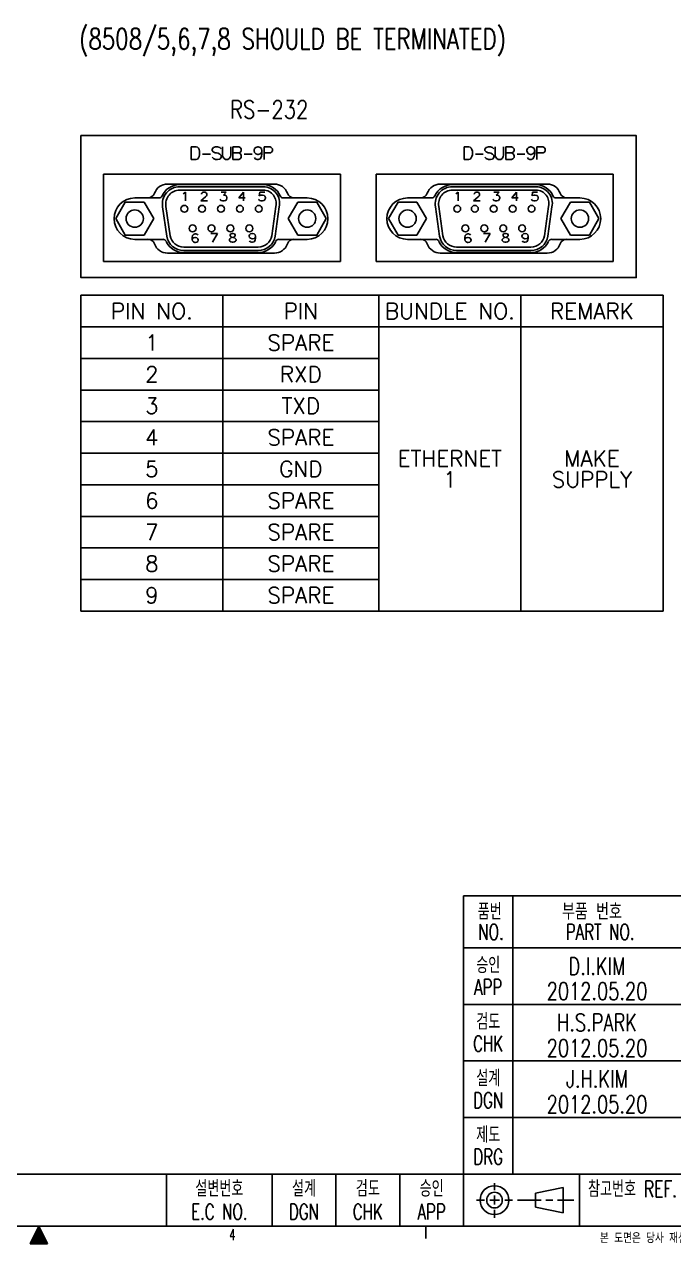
# Model space of a CAD drawing. Extents: x 260 to 819, y -886 to -443.
# Drawn here: x 537.3 to 649.2, y -876.4 to -665.7 of the extents above; entities that cross this region are included whole.
import ezdxf
from ezdxf.enums import TextEntityAlignment as Align

# ---------------------------------------------------------------- set-up
doc = ezdxf.new("R2010")
doc.units = 0
doc.header["$LTSCALE"] = 150
doc.header["$MEASUREMENT"] = 0
doc.linetypes.add('DASHED', pattern=[0.75, 0.5, -0.25])
doc.layers.get('0').update_dxf_attribs({"color": 6, "linetype": 'CONTINUOUS'})
doc.layers.add('현배선도', color=7, linetype='CONTINUOUS')
doc.styles.get("Standard").update_dxf_attribs({"font": 'romans.shx', "width": 0.8, "bigfont": 'whgtxt.shx'})

# ---------------------------------------------------------------- blocks, each defined once
blk = doc.blocks.new('*H71')
at = {"color": 2, "linetype": 'Continuous'}
for p, q in [((-266.81, -3.02), (-267.74, -2.09)), ((-266.52, -3.02), (-267.64, -1.9)), ((-266.24, -3.02), (-267.55, -1.72)), ((-265.96, -3.02), (-267.46, -1.53)), ((-265.68, -3.02), (-267.36, -1.34)), ((-265.39, -3.02), (-267.27, -1.15)), ((-265.29, -2.85), (-267.18, -0.96)), ((-265.57, -2.28), (-267.08, -0.77)), ((-265.85, -1.72), (-266.99, -0.58)), ((-266.12, -1.16), (-266.89, -0.39)), ((-266.4, -0.6), (-266.8, -0.2)), ((-266.68, -0.04), (-266.71, -0.01)), ((-267.94, -3.02), (-268.11, -2.85)), ((-267.66, -3.02), (-268.02, -2.66)), ((-267.37, -3.02), (-267.93, -2.47)), ((-267.09, -3.02), (-267.83, -2.28))]:
    blk.add_line(p, q, dxfattribs=at)
blk = doc.blocks.new('*H72')
at = {"color": 2, "linetype": 'Continuous'}
for p, q in [((-266.24, -0.93), (-268.07, -2.77)), ((-266.14, -1.12), (-268.05, -3.02)), ((-266.33, -0.74), (-267.79, -2.2)), ((-266.05, -1.31), (-267.77, -3.02)), ((-266.43, -0.55), (-267.51, -1.64)), ((-265.96, -1.5), (-267.48, -3.02)), ((-266.52, -0.36), (-267.24, -1.08)), ((-265.86, -1.69), (-267.2, -3.02)), ((-266.61, -0.18), (-266.96, -0.52)), ((-265.77, -1.88), (-266.92, -3.02)), ((-265.68, -2.07), (-266.63, -3.02)), ((-265.58, -2.26), (-266.35, -3.02)), ((-265.49, -2.44), (-266.07, -3.02)), ((-265.39, -2.63), (-265.79, -3.02)), ((-265.3, -2.82), (-265.5, -3.02)), ((-265.21, -3.01), (-265.22, -3.02))]:
    blk.add_line(p, q, dxfattribs=at)
blk = doc.blocks.new('ansi-c')
at = {"color": 5, "linetype": 'Continuous'}
for p, q in [((283.5, 415.06), (462, 415.06)), ((283.5, 358.06), (283.5, 415.06)), ((283.5, 406.06), (462, 406.06)), ((121, 367.06), (283.5, 367.06)), ((-56.4, 358.06), (477, 358.06))]:
    blk.add_line(p, q, dxfattribs=at)
at = {"color": 210, "linetype": 'Continuous'}
for p, q in [((292, 367.06), (292, 415.06)), ((283.5, 396.31), (346.5, 396.31)), ((283.5, 396.31), (346.5, 396.31)), ((283.5, 386.56), (346.5, 386.56)), ((283.5, 376.81), (321.5, 376.81)), ((232.31, 358.06), (232.31, 367.06)), ((250.5, 358.06), (250.5, 367.06)), ((261.5, 358.06), (261.5, 367.06)), ((272.5, 358.06), (272.5, 367.06)), ((283.5, 367.06), (346.5, 367.06)), ((303.5, 358.06), (303.5, 367.06)), ((288.83, 364.27), (288.83, 365.48)), ((295.87, 363.76), (300.67, 364.76)), ((300.67, 360.36), (300.67, 364.76)), ((285.75, 362.57), (287.1, 362.57)), ((288, 362.57), (289.69, 362.57)), ((288.83, 361.8), (288.83, 363.37)), ((290.59, 362.57), (291.94, 362.57)), ((292.81, 362.56), (296.88, 362.56)), ((295.87, 361.36), (295.87, 363.76)), ((297.68, 362.56), (298.88, 362.56)), ((299.68, 362.56), (302.49, 362.56)), ((288.83, 359.52), (288.83, 360.9)), ((295.87, 361.36), (300.67, 360.36)), ((276.98, 355.96), (276.98, 358.06))]:
    blk.add_line(p, q, dxfattribs=at)
at = {"color": 2, "linetype": 'Continuous'}
for p, q in [((208.8, 355.04), (210.3, 358.06)), ((210.3, 358.06), (211.8, 355.04)), ((208.8, 355.04), (211.8, 355.04))]:
    blk.add_line(p, q, dxfattribs=at)
at = {"color": 210, "linetype": 'Continuous'}
for radius in [2.48, 1.35]:
    blk.add_circle((288.83, 362.57), radius, dxfattribs=at)
at = {"color": 7, "linetype": 'Continuous'}
for name in ['*H71', '*H72']:
    blk.add_blockref(name, (477, 358.06), dxfattribs=at)
at = {"color": 130, "linetype": 'Continuous'}
for s, height, width, p in [('품번', 2.8, 0.7, (288, 412.31)), ('부품 번호', 2.8, 0.75, (305.63, 412.31)), ('NO.', 2.7, 0.700519, (288.23, 408.81)), (' PART NO.', 2.7, 0.700519, (306.4, 408.81)), ('승인', 2.8, 0.7, (287.75, 403.09)), ('APP', 2.7, 0.700519, (287.75, 399.29)), ('검도', 2.8, 0.7, (287.75, 393.34)), ('CHK', 2.7, 0.700519, (287.75, 389.54)), ('설계', 2.8, 0.7, (287.75, 383.59)), ('DGN', 2.7, 0.700519, (287.75, 379.79)), ('제도', 2.8, 0.7, (287.75, 373.84)), ('DRG', 2.7, 0.700519, (287.75, 370.04)), ('설변번호', 2.8, 0.7, (241.4, 364.56)), ('설계', 2.8, 0.7, (256, 364.56)), ('검도', 2.8, 0.7, (267, 364.56)), ('승인', 2.8, 0.7, (278, 364.56)), ('E.C NO.', 2.7, 0.700519, (241.4, 360.56)), ('DGN', 2.7, 0.700519, (256, 360.56)), ('CHK', 2.7, 0.700519, (267, 360.56)), ('APP', 2.7, 0.700519, (278, 360.56)), ('4', 1.9, 0.655684, (243.63, 356.61))]:
    blk.add_text(s, height=height, dxfattribs=dict(at, width=width)).set_placement(p, align=Align.MIDDLE_CENTER)
at = {"color": 130, "linetype": 'Continuous', "width": 0.7}
blk.add_text('참고번호 REF. NO.', height=2.8, dxfattribs=at).set_placement((304.95, 364.49), align=Align.MIDDLE_LEFT)
at = {"color": 210, "linetype": 'Continuous', "width": 0.74}
blk.add_text('본 도면은 당사 재산으로서 허가없이 무단복사/배포 금지함.  PROPERTY OF ISSUING ENTITY. CANNOT BE DISTRIBUTED OR REPRODUCED WITHOUT AUTHORIZATION.', height=1.8, dxfattribs=at).set_placement((307, 356.06), align=Align.MIDDLE_LEFT)

msp = doc.modelspace()

# ---------------------------------------------------------------- linework, layer by layer
at = {"color": 7, "linetype": 'Continuous'}
for p, q in [((566.02, -686.78), (566.86, -686.78)), ((566.02, -688.96), (566.02, -686.78)), ((566.86, -686.78), (567.07, -686.85)), ((567.07, -686.85), (567.25, -687.03)), ((569.61, -687.17), (569.85, -686.89)), ((569.85, -686.89), (570.21, -686.78)), ((570.21, -686.78), (570.57, -686.78)), ((570.57, -686.78), (570.93, -686.89)), ((570.93, -686.89), (571.17, -687.13)), ((571.41, -688.15), (571.41, -686.78)), ((572.84, -688.15), (572.84, -686.78)), ((573.2, -686.78), (574.22, -686.78)), ((573.2, -688.96), (573.2, -686.78)), ((574.22, -686.78), (574.43, -686.89)), ((574.43, -686.89), (574.64, -687.13)), ((576.94, -687.1), (577.15, -686.89)), ((577.15, -686.89), (577.48, -686.78)), ((577.48, -686.78), (577.57, -686.78)), ((577.57, -686.78), (577.9, -686.89)), ((577.9, -686.89), (578.11, -687.1)), ((578.59, -686.78), (579.61, -686.78)), ((578.59, -688.96), (578.59, -686.78)), ((579.61, -686.78), (579.82, -686.89)), ((579.82, -686.89), (580.03, -687.13)), ((613.04, -686.78), (613.88, -686.78)), ((613.04, -688.96), (613.04, -686.78)), ((613.88, -686.78), (614.09, -686.85)), ((614.09, -686.85), (614.27, -687.03)), ((616.63, -687.17), (616.87, -686.89)), ((616.87, -686.89), (617.23, -686.78)), ((617.23, -686.78), (617.59, -686.78)), ((617.59, -686.78), (617.95, -686.89)), ((617.95, -686.89), (618.19, -687.13)), ((618.43, -688.15), (618.43, -686.78)), ((619.86, -688.15), (619.86, -686.78)), ((620.22, -686.78), (621.24, -686.78)), ((620.22, -688.96), (620.22, -686.78)), ((621.24, -686.78), (621.45, -686.89)), ((621.45, -686.89), (621.66, -687.13)), ((623.96, -687.1), (624.17, -686.89)), ((624.17, -686.89), (624.5, -686.78)), ((624.5, -686.78), (624.59, -686.78)), ((624.59, -686.78), (624.92, -686.89)), ((624.92, -686.89), (625.13, -687.1)), ((625.61, -686.78), (626.63, -686.78)), ((625.61, -688.96), (625.61, -686.78)), ((626.63, -686.78), (626.84, -686.89)), ((626.84, -686.89), (627.05, -687.13)), ((566.02, -688.96), (566.86, -688.96)), ((566.83, -688.96), (567.07, -688.89)), ((567.07, -688.89), (567.25, -688.68)), ((567.25, -687.03), (567.37, -687.24)), ((567.25, -688.68), (567.37, -688.47)), ((567.37, -687.24), (567.46, -687.56)), ((567.37, -688.47), (567.46, -688.15)), ((567.46, -688.15), (567.46, -687.56)), ((567.97, -688.08), (569.34, -688.08)), ((569.61, -687.41), (569.61, -687.17)), ((569.61, -687.41), (569.82, -687.66)), ((569.61, -688.58), (569.85, -688.82)), ((569.82, -687.66), (570.15, -687.8)), ((569.85, -688.82), (570.21, -688.96)), ((570.15, -687.8), (570.39, -687.84)), ((570.21, -688.96), (570.57, -688.96)), ((570.39, -687.84), (570.66, -687.91)), ((570.57, -688.96), (570.93, -688.89)), ((570.66, -687.91), (570.93, -688.05)), ((570.93, -688.05), (571.17, -688.29)), ((570.93, -688.89), (571.17, -688.61)), ((571.17, -688.61), (571.17, -688.29)), ((571.41, -688.15), (571.47, -688.54)), ((571.47, -688.54), (571.68, -688.82)), ((571.68, -688.82), (571.92, -688.96)), ((571.92, -688.96), (572.34, -688.96)), ((572.34, -688.96), (572.58, -688.82)), ((572.58, -688.82), (572.78, -688.54)), ((572.78, -688.54), (572.84, -688.15)), ((573.2, -687.84), (574.28, -687.84)), ((573.2, -688.96), (574.22, -688.96)), ((574.22, -688.96), (574.43, -688.86)), ((574.28, -687.84), (574.49, -687.7)), ((574.28, -687.84), (574.49, -687.98)), ((574.43, -688.86), (574.64, -688.61)), ((574.49, -687.7), (574.64, -687.48)), ((574.49, -687.98), (574.64, -688.26)), ((574.64, -687.48), (574.64, -687.13)), ((574.64, -688.61), (574.64, -688.26)), ((575.15, -688.08), (576.53, -688.08)), ((576.85, -687.38), (576.94, -687.1)), ((576.85, -687.48), (576.85, -687.38)), ((576.85, -687.48), (576.94, -687.77)), ((576.94, -687.77), (577.15, -687.98)), ((576.94, -688.65), (577.06, -688.86)), ((577.06, -688.86), (577.36, -688.96)), ((577.15, -687.98), (577.48, -688.12)), ((577.36, -688.96), (577.57, -688.96)), ((577.48, -688.12), (577.57, -688.12)), ((577.57, -688.12), (577.9, -688.01)), ((577.57, -688.96), (577.9, -688.86)), ((577.9, -688.01), (578.11, -687.8)), ((577.9, -688.86), (578.11, -688.47)), ((578.11, -687.1), (578.2, -687.48)), ((578.11, -687.8), (578.2, -687.48)), ((578.11, -688.47), (578.2, -687.98)), ((578.2, -687.98), (578.2, -687.48)), ((578.59, -687.84), (579.67, -687.84)), ((579.67, -687.84), (579.88, -687.7)), ((579.88, -687.7), (580.03, -687.48)), ((580.03, -687.48), (580.03, -687.13)), ((613.04, -688.96), (613.88, -688.96)), ((613.85, -688.96), (614.09, -688.89)), ((614.09, -688.89), (614.27, -688.68)), ((614.27, -687.03), (614.39, -687.24)), ((614.27, -688.68), (614.39, -688.47)), ((614.39, -687.24), (614.48, -687.56)), ((614.39, -688.47), (614.48, -688.15)), ((614.48, -688.15), (614.48, -687.56)), ((614.99, -688.08), (616.36, -688.08)), ((616.63, -687.41), (616.63, -687.17)), ((616.63, -687.41), (616.84, -687.66)), ((616.63, -688.58), (616.87, -688.82)), ((616.84, -687.66), (617.17, -687.8)), ((616.87, -688.82), (617.23, -688.96)), ((617.17, -687.8), (617.41, -687.84)), ((617.23, -688.96), (617.59, -688.96)), ((617.41, -687.84), (617.68, -687.91)), ((617.59, -688.96), (617.95, -688.89)), ((617.68, -687.91), (617.95, -688.05)), ((617.95, -688.05), (618.19, -688.29)), ((617.95, -688.89), (618.19, -688.61)), ((618.19, -688.61), (618.19, -688.29)), ((618.43, -688.15), (618.49, -688.54)), ((618.49, -688.54), (618.7, -688.82)), ((618.7, -688.82), (618.94, -688.96)), ((618.94, -688.96), (619.36, -688.96)), ((619.36, -688.96), (619.59, -688.82)), ((619.59, -688.82), (619.8, -688.54)), ((619.8, -688.54), (619.86, -688.15)), ((620.22, -687.84), (621.3, -687.84)), ((620.22, -688.96), (621.24, -688.96)), ((621.24, -688.96), (621.45, -688.86)), ((621.3, -687.84), (621.51, -687.7)), ((621.3, -687.84), (621.51, -687.98)), ((621.45, -688.86), (621.66, -688.61)), ((621.51, -687.7), (621.66, -687.48)), ((621.51, -687.98), (621.66, -688.26)), ((621.66, -687.48), (621.66, -687.13)), ((621.66, -688.61), (621.66, -688.26)), ((622.17, -688.08), (623.54, -688.08)), ((623.87, -687.38), (623.96, -687.1)), ((623.87, -687.48), (623.87, -687.38)), ((623.87, -687.48), (623.96, -687.77)), ((623.96, -687.77), (624.17, -687.98)), ((623.96, -688.65), (624.08, -688.86)), ((624.08, -688.86), (624.38, -688.96)), ((624.17, -687.98), (624.5, -688.12)), ((624.38, -688.96), (624.59, -688.96)), ((624.5, -688.12), (624.59, -688.12)), ((624.59, -688.12), (624.92, -688.01)), ((624.59, -688.96), (624.92, -688.86)), ((624.92, -688.01), (625.13, -687.8)), ((624.92, -688.86), (625.13, -688.47)), ((625.13, -687.1), (625.22, -687.48)), ((625.13, -687.8), (625.22, -687.48)), ((625.13, -688.47), (625.22, -687.98)), ((625.22, -687.98), (625.22, -687.48)), ((625.61, -687.84), (626.69, -687.84)), ((626.69, -687.84), (626.9, -687.7)), ((626.9, -687.7), (627.05, -687.48)), ((627.05, -687.48), (627.05, -687.13)), ((550.87, -691.5), (591.74, -691.5)), ((550.87, -706.54), (550.87, -691.5)), ((591.74, -706.54), (591.74, -691.5)), ((597.89, -691.5), (638.76, -691.5)), ((597.89, -706.54), (597.89, -691.5)), ((638.76, -706.54), (638.76, -691.5)), ((561.93, -693.22), (580.35, -693.22)), ((564.01, -693.31), (578.45, -693.31)), ((564.01, -693.67), (578.45, -693.67)), ((564.01, -694.26), (578.45, -694.26)), ((564.62, -694.87), (564.77, -694.79)), ((564.77, -694.79), (565.03, -694.6)), ((565.03, -696.09), (565.03, -694.6)), ((567.77, -694.91), (567.86, -694.76)), ((567.77, -694.98), (567.77, -694.91)), ((567.86, -694.76), (567.93, -694.69)), ((567.93, -694.69), (568.1, -694.62)), ((568.1, -694.62), (568.39, -694.62)), ((568.39, -694.62), (568.56, -694.69)), ((568.46, -695.43), (568.63, -695.24)), ((568.56, -694.69), (568.63, -694.79)), ((568.63, -694.79), (568.7, -694.96)), ((568.63, -695.24), (568.7, -695.1)), ((568.7, -695.1), (568.7, -694.96)), ((571.17, -694.6), (572.05, -694.6)), ((571.55, -695.15), (572.05, -694.6)), ((571.55, -695.15), (571.88, -695.15)), ((571.88, -695.15), (572.03, -695.23)), ((572.03, -695.23), (572.1, -695.3)), ((572.1, -695.3), (572.17, -695.51)), ((574.23, -695.56), (575.04, -694.6)), ((575.04, -696.09), (575.04, -694.6)), ((577.75, -695.25), (577.82, -694.6)), ((577.75, -695.25), (577.82, -695.18)), ((577.82, -694.6), (578.71, -694.6)), ((577.82, -695.18), (578.04, -695.1)), ((578.04, -695.1), (578.3, -695.1)), ((578.3, -695.1), (578.59, -695.18)), ((578.59, -695.18), (578.73, -695.3)), ((578.73, -695.3), (578.8, -695.51)), ((608.95, -693.22), (627.37, -693.22)), ((611.03, -693.31), (625.47, -693.31)), ((611.03, -693.67), (625.47, -693.67)), ((611.03, -694.26), (625.47, -694.26)), ((611.64, -694.87), (611.79, -694.79)), ((611.79, -694.79), (612.05, -694.6)), ((612.05, -696.09), (612.05, -694.6)), ((614.79, -694.91), (614.88, -694.76)), ((614.79, -694.98), (614.79, -694.91)), ((614.88, -694.76), (614.95, -694.69)), ((614.95, -694.69), (615.12, -694.62)), ((615.12, -694.62), (615.41, -694.62)), ((615.41, -694.62), (615.58, -694.69)), ((615.48, -695.43), (615.65, -695.24)), ((615.58, -694.69), (615.65, -694.79)), ((615.65, -694.79), (615.72, -694.96)), ((615.65, -695.24), (615.72, -695.1)), ((615.72, -695.1), (615.72, -694.96)), ((618.18, -694.6), (619.07, -694.6)), ((618.57, -695.15), (619.07, -694.6)), ((618.57, -695.15), (618.9, -695.15)), ((618.9, -695.15), (619.05, -695.23)), ((619.05, -695.23), (619.12, -695.3)), ((619.12, -695.3), (619.19, -695.51)), ((621.25, -695.56), (622.06, -694.6)), ((622.06, -696.09), (622.06, -694.6)), ((624.77, -695.25), (624.84, -694.6)), ((624.77, -695.25), (624.84, -695.18)), ((624.84, -694.6), (625.73, -694.6)), ((624.84, -695.18), (625.06, -695.1)), ((625.06, -695.1), (625.32, -695.1)), ((625.32, -695.1), (625.61, -695.18)), ((625.61, -695.18), (625.75, -695.3)), ((625.75, -695.3), (625.82, -695.51)), ((553.01, -699.17), (554.64, -696.34)), ((554.64, -696.34), (557.91, -696.34)), ((556.28, -695.6), (558.56, -695.6)), ((556.28, -695.6), (560.44, -695.6)), ((557.91, -696.34), (559.55, -699.17)), ((561.08, -697.16), (561.79, -702.21)), ((561.66, -697.06), (562.38, -702.11)), ((567.65, -696.11), (568.46, -695.43)), ((567.65, -696.11), (568.8, -696.11)), ((571, -695.83), (571.07, -695.94)), ((571.07, -695.94), (571.14, -696.02)), ((571.14, -696.02), (571.4, -696.09)), ((571.4, -696.09), (571.67, -696.09)), ((571.67, -696.09), (571.96, -696.02)), ((571.96, -696.02), (572.1, -695.87)), ((572.1, -695.87), (572.17, -695.66)), ((572.17, -695.66), (572.17, -695.51)), ((574.23, -695.56), (575.33, -695.56)), ((577.63, -695.82), (577.7, -695.94)), ((577.7, -695.94), (577.77, -696.02)), ((577.77, -696.02), (578.04, -696.09)), ((578.04, -696.09), (578.3, -696.09)), ((578.3, -696.09), (578.59, -696.02)), ((578.59, -696.02), (578.73, -695.87)), ((578.73, -695.87), (578.8, -695.66)), ((578.8, -695.66), (578.8, -695.51)), ((579.9, -702.11), (580.58, -697.06)), ((580.49, -702.21), (581.17, -697.16)), ((581.89, -695.6), (586, -695.6)), ((582.73, -699.17), (584.37, -696.34)), ((583.72, -695.6), (586, -695.6)), ((584.37, -696.34), (587.64, -696.34)), ((587.64, -696.34), (589.27, -699.17)), ((600.03, -699.17), (601.66, -696.34)), ((601.66, -696.34), (604.93, -696.34)), ((603.3, -695.6), (605.58, -695.6)), ((603.3, -695.6), (607.46, -695.6)), ((604.93, -696.34), (606.57, -699.17)), ((608.1, -697.16), (608.81, -702.21)), ((608.68, -697.06), (609.39, -702.11)), ((614.67, -696.11), (615.48, -695.43)), ((614.67, -696.11), (615.82, -696.11)), ((618.02, -695.83), (618.09, -695.94)), ((618.09, -695.94), (618.16, -696.02)), ((618.16, -696.02), (618.42, -696.09)), ((618.42, -696.09), (618.69, -696.09)), ((618.69, -696.09), (618.98, -696.02)), ((618.98, -696.02), (619.12, -695.87)), ((619.12, -695.87), (619.19, -695.66)), ((619.19, -695.66), (619.19, -695.51)), ((621.25, -695.56), (622.35, -695.56)), ((624.65, -695.82), (624.72, -695.94)), ((624.72, -695.94), (624.79, -696.02)), ((624.79, -696.02), (625.06, -696.09)), ((625.06, -696.09), (625.32, -696.09)), ((625.32, -696.09), (625.61, -696.02)), ((625.61, -696.02), (625.75, -695.87)), ((625.75, -695.87), (625.82, -695.66)), ((625.82, -695.66), (625.82, -695.51)), ((626.92, -702.11), (627.6, -697.06)), ((627.51, -702.21), (628.19, -697.16)), ((628.91, -695.6), (633.02, -695.6)), ((629.75, -699.17), (631.39, -696.34)), ((630.74, -695.6), (633.02, -695.6)), ((631.39, -696.34), (634.66, -696.34)), ((634.66, -696.34), (636.29, -699.17)), ((553.01, -699.17), (554.64, -702)), ((557.91, -702), (559.55, -699.17)), ((582.73, -699.17), (584.37, -702)), ((587.64, -702), (589.27, -699.17)), ((600.03, -699.17), (601.66, -702)), ((604.93, -702), (606.57, -699.17)), ((629.75, -699.17), (631.39, -702)), ((634.66, -702), (636.29, -699.17)), ((554.64, -702), (557.91, -702)), ((556.28, -702.74), (558.56, -702.74)), ((556.28, -702.74), (561.15, -702.74)), ((566.16, -702.42), (566.24, -702.08)), ((566.16, -702.75), (566.16, -702.42)), ((566.16, -702.78), (566.24, -702.61)), ((566.16, -702.75), (566.24, -703.01)), ((566.24, -702.08), (566.4, -701.89)), ((566.24, -702.61), (566.38, -702.49)), ((566.24, -703.01), (566.38, -703.18)), ((566.38, -702.49), (566.64, -702.42)), ((566.38, -703.18), (566.64, -703.3)), ((566.4, -701.89), (566.67, -701.82)), ((566.64, -702.42), (566.74, -702.42)), ((566.64, -703.3), (566.74, -703.3)), ((566.67, -701.82), (566.81, -701.82)), ((566.74, -702.42), (567, -702.49)), ((566.74, -703.3), (567, -703.23)), ((566.81, -701.82), (567.07, -701.89)), ((567, -702.49), (567.15, -702.63)), ((567, -703.23), (567.15, -703.09)), ((567.07, -701.89), (567.15, -702.01)), ((567.15, -702.63), (567.22, -702.82)), ((567.15, -703.09), (567.22, -702.9)), ((567.22, -702.9), (567.22, -702.82)), ((569.37, -701.74), (570.52, -701.74)), ((569.66, -703.23), (570.52, -701.74)), ((572.62, -702.77), (572.69, -702.63)), ((572.62, -702.92), (572.62, -702.77)), ((572.62, -702.92), (572.69, -703.06)), ((572.69, -702.63), (572.86, -702.49)), ((572.69, -703.06), (572.83, -703.16)), ((572.74, -701.94), (572.83, -701.82)), ((572.74, -702.1), (572.74, -701.94)), ((572.74, -702.1), (572.78, -702.22)), ((572.78, -702.22), (572.86, -702.29)), ((572.83, -701.82), (573.07, -701.74)), ((572.83, -703.16), (573.07, -703.23)), ((572.86, -702.29), (572.98, -702.34)), ((572.86, -702.49), (573.36, -702.34)), ((572.98, -702.34), (573.5, -702.49)), ((573.07, -701.74), (573.26, -701.74)), ((573.07, -703.23), (573.26, -703.23)), ((573.26, -701.74), (573.5, -701.82)), ((573.26, -703.23), (573.5, -703.16)), ((573.36, -702.34), (573.48, -702.29)), ((573.48, -702.29), (573.55, -702.22)), ((573.5, -701.82), (573.6, -701.94)), ((573.5, -702.49), (573.67, -702.63)), ((573.5, -703.16), (573.67, -703.06)), ((573.55, -702.22), (573.6, -702.1)), ((573.6, -702.1), (573.6, -701.94)), ((573.67, -702.63), (573.74, -702.77)), ((573.67, -703.06), (573.74, -702.92)), ((573.74, -702.92), (573.74, -702.77)), ((576.01, -702.15), (576.08, -701.96)), ((576.01, -702.22), (576.01, -702.15)), ((576.01, -702.22), (576.08, -702.41)), ((576.08, -701.96), (576.25, -701.82)), ((576.08, -702.41), (576.25, -702.56)), ((576.08, -703.01), (576.17, -703.16)), ((576.17, -703.16), (576.41, -703.23)), ((576.25, -701.82), (576.51, -701.74)), ((576.25, -702.56), (576.51, -702.65)), ((576.41, -703.23), (576.58, -703.23)), ((576.51, -701.74), (576.58, -701.74)), ((576.51, -702.65), (576.58, -702.65)), ((576.58, -701.74), (576.85, -701.82)), ((576.58, -702.65), (576.85, -702.58)), ((576.58, -703.23), (576.85, -703.16)), ((576.85, -701.82), (577.01, -701.96)), ((576.85, -702.58), (577.01, -702.44)), ((576.85, -703.16), (577.01, -702.89)), ((577.01, -701.96), (577.09, -702.22)), ((577.01, -702.44), (577.09, -702.22)), ((577.01, -702.89), (577.09, -702.56)), ((577.09, -702.56), (577.09, -702.22)), ((581.13, -702.74), (586, -702.74)), ((583.72, -702.74), (586, -702.74)), ((584.37, -702), (587.64, -702)), ((601.66, -702), (604.93, -702)), ((603.3, -702.74), (605.58, -702.74)), ((603.3, -702.74), (608.17, -702.74)), ((613.18, -702.42), (613.26, -702.08)), ((613.18, -702.75), (613.18, -702.42)), ((613.18, -702.78), (613.26, -702.61)), ((613.18, -702.75), (613.26, -703.01)), ((613.26, -702.08), (613.42, -701.89)), ((613.26, -702.61), (613.4, -702.49)), ((613.26, -703.01), (613.4, -703.18)), ((613.4, -702.49), (613.66, -702.42)), ((613.4, -703.18), (613.66, -703.3)), ((613.42, -701.89), (613.69, -701.82)), ((613.66, -702.42), (613.76, -702.42)), ((613.66, -703.3), (613.76, -703.3)), ((613.69, -701.82), (613.83, -701.82)), ((613.76, -702.42), (614.02, -702.49)), ((613.76, -703.3), (614.02, -703.23)), ((613.83, -701.82), (614.09, -701.89)), ((614.02, -702.49), (614.17, -702.63)), ((614.02, -703.23), (614.17, -703.09)), ((614.09, -701.89), (614.17, -702.01)), ((614.17, -702.63), (614.24, -702.82)), ((614.17, -703.09), (614.24, -702.9)), ((614.24, -702.9), (614.24, -702.82)), ((616.39, -701.74), (617.54, -701.74)), ((616.68, -703.23), (617.54, -701.74)), ((619.64, -702.77), (619.71, -702.63)), ((619.64, -702.92), (619.64, -702.77)), ((619.64, -702.92), (619.71, -703.06)), ((619.71, -702.63), (619.88, -702.49)), ((619.71, -703.06), (619.85, -703.16)), ((619.76, -701.94), (619.85, -701.82)), ((619.76, -702.1), (619.76, -701.94)), ((619.76, -702.1), (619.8, -702.22)), ((619.8, -702.22), (619.88, -702.29)), ((619.85, -701.82), (620.09, -701.74)), ((619.85, -703.16), (620.09, -703.23)), ((619.88, -702.29), (620, -702.34)), ((619.88, -702.49), (620.38, -702.34)), ((620, -702.34), (620.52, -702.49)), ((620.09, -701.74), (620.28, -701.74)), ((620.09, -703.23), (620.28, -703.23)), ((620.28, -701.74), (620.52, -701.82)), ((620.28, -703.23), (620.52, -703.16)), ((620.38, -702.34), (620.5, -702.29)), ((620.5, -702.29), (620.57, -702.22)), ((620.52, -701.82), (620.62, -701.94)), ((620.52, -702.49), (620.69, -702.63)), ((620.52, -703.16), (620.69, -703.06)), ((620.57, -702.22), (620.62, -702.1)), ((620.62, -702.1), (620.62, -701.94)), ((620.69, -702.63), (620.76, -702.77)), ((620.69, -703.06), (620.76, -702.92)), ((620.76, -702.92), (620.76, -702.77)), ((623.03, -702.15), (623.1, -701.96)), ((623.03, -702.22), (623.03, -702.15)), ((623.03, -702.22), (623.1, -702.41)), ((623.1, -701.96), (623.27, -701.82)), ((623.1, -702.41), (623.27, -702.56)), ((623.1, -703.01), (623.19, -703.16)), ((623.19, -703.16), (623.43, -703.23)), ((623.27, -701.82), (623.53, -701.74)), ((623.27, -702.56), (623.53, -702.65)), ((623.43, -703.23), (623.6, -703.23)), ((623.53, -701.74), (623.6, -701.74)), ((623.53, -702.65), (623.6, -702.65)), ((623.6, -701.74), (623.87, -701.82)), ((623.6, -702.65), (623.87, -702.58)), ((623.6, -703.23), (623.87, -703.16)), ((623.87, -701.82), (624.03, -701.96)), ((623.87, -702.58), (624.03, -702.44)), ((623.87, -703.16), (624.03, -702.89)), ((624.03, -701.96), (624.11, -702.22)), ((624.03, -702.44), (624.11, -702.22)), ((624.03, -702.89), (624.11, -702.56)), ((624.11, -702.56), (624.11, -702.22)), ((628.15, -702.74), (633.02, -702.74)), ((630.74, -702.74), (633.02, -702.74)), ((631.39, -702), (634.66, -702)), ((561.93, -705.11), (580.35, -705.11)), ((564.72, -704.07), (577.56, -704.07)), ((564.72, -704.67), (577.56, -704.67)), ((564.72, -705.02), (577.56, -705.02)), ((608.95, -705.11), (627.37, -705.11)), ((611.74, -704.07), (624.58, -704.07)), ((611.74, -704.67), (624.58, -704.67)), ((611.74, -705.02), (624.58, -705.02)), ((550.87, -706.54), (591.74, -706.54)), ((597.89, -706.54), (638.76, -706.54))]:
    msp.add_line(p, q, dxfattribs=at)
at = {"color": 0}
for p, q in [((546.99, -712.39), (546.99, -766.83)), ((546.99, -712.39), (622.85, -712.39)), ((571.48, -712.39), (571.48, -766.83)), ((598.36, -712.39), (598.36, -766.83)), ((622.85, -712.39), (622.85, -766.83)), ((622.85, -712.39), (647.35, -712.39)), ((647.35, -712.39), (647.35, -766.83)), ((546.99, -717.84), (622.85, -717.84)), ((622.85, -717.84), (647.35, -717.84)), ((546.99, -723.28), (598.36, -723.28)), ((546.99, -728.72), (598.36, -728.72)), ((546.99, -734.17), (598.36, -734.17)), ((546.99, -739.61), (598.36, -739.61)), ((546.99, -745.05), (598.36, -745.05)), ((546.99, -750.5), (598.36, -750.5)), ((546.99, -755.94), (598.36, -755.94)), ((546.99, -761.38), (598.36, -761.38)), ((546.99, -766.83), (622.85, -766.83)), ((622.85, -766.83), (647.35, -766.83))]:
    msp.add_line(p, q, dxfattribs=at)
msp.add_lwpolyline([(546.99, -684.85), (642.72, -684.85), (642.72, -709.34), (546.99, -709.34)], close=True, dxfattribs=at)
at = {"color": 7, "linetype": 'Continuous'}
for centre, radius in [((564.84, -697.48), 0.594), ((567.88, -697.48), 0.594), ((571.14, -697.48), 0.594), ((574.4, -697.48), 0.594), ((577.66, -697.48), 0.594), ((611.86, -697.48), 0.594), ((614.9, -697.48), 0.594), ((618.16, -697.48), 0.594), ((621.42, -697.48), 0.594), ((624.67, -697.48), 0.594), ((556.28, -699.17), 1.49), ((586, -699.17), 1.49), ((603.3, -699.17), 1.49), ((633.02, -699.17), 1.49), ((566.25, -700.86), 0.594), ((569.51, -700.86), 0.594), ((572.77, -700.86), 0.594), ((576.03, -700.86), 0.594), ((613.27, -700.86), 0.594), ((616.53, -700.86), 0.594), ((619.79, -700.86), 0.594), ((623.05, -700.86), 0.594)]:
    msp.add_circle(centre, radius, dxfattribs=at)
for centre, radius, start, end in [((558.56, -694.41), 1.19, 270, 340.5288), ((561.93, -695.6), 2.38, 90, 160.5288), ((560.44, -695.01), 0.594, 270, 335.3757), ((564.01, -696.64), 3.33, 90, 155.3757), ((564.01, -696.64), 2.97, 90, 190), ((564.01, -696.64), 2.38, 90, 190), ((578.41, -696.5), 2.83, 346.5827, 89.2119), ((578.41, -696.5), 2.24, 345.7085, 88.9954), ((578.41, -696.5), 3.19, 23.2601, 89.2119), ((580.35, -695.6), 2.38, 19.4712, 90), ((581.89, -695.01), 0.594, 203.2601, 270), ((583.72, -694.41), 1.19, 199.4712, 270), ((605.58, -694.41), 1.19, 270, 340.5288), ((608.95, -695.6), 2.38, 90, 160.5288), ((607.46, -695.01), 0.594, 270, 335.3757), ((611.03, -696.64), 3.33, 90, 155.3757), ((611.03, -696.64), 2.97, 90, 190), ((611.03, -696.64), 2.38, 90, 190), ((625.43, -696.5), 2.83, 346.5827, 89.2119), ((625.43, -696.5), 2.24, 345.7085, 88.9954), ((625.43, -696.5), 3.19, 23.2601, 89.2119), ((627.37, -695.6), 2.38, 19.4712, 90), ((628.91, -695.01), 0.594, 203.2601, 270), ((630.74, -694.41), 1.19, 199.4712, 270), ((556.28, -699.17), 3.57, 90, 270), ((556.28, -699.17), 3.57, 90, 270), ((586, -699.17), 3.57, 270, 90), ((586, -699.17), 3.57, 270, 90), ((603.3, -699.17), 3.57, 90, 270), ((603.3, -699.17), 3.57, 90, 270), ((633.02, -699.17), 3.57, 270, 90), ((633.02, -699.17), 3.57, 270, 90), ((558.56, -703.92), 1.19, 19.4712, 90), ((561.93, -702.74), 2.38, 199.4712, 270), ((561.15, -703.33), 0.594, 24.6243, 90), ((564.72, -701.7), 3.33, 204.6243, 270), ((564.72, -701.7), 2.97, 190, 270), ((564.72, -701.7), 2.38, 190, 270), ((577.56, -701.7), 2.38, 270, 350), ((577.56, -701.7), 2.97, 270, 350), ((577.56, -701.7), 3.33, 270, 335.3757), ((580.35, -702.74), 2.38, 270, 340.5288), ((581.13, -703.33), 0.594, 90, 155.3757), ((583.72, -703.92), 1.19, 90, 160.5288), ((605.58, -703.92), 1.19, 19.4712, 90), ((608.95, -702.74), 2.38, 199.4712, 270), ((608.17, -703.33), 0.594, 24.6243, 90), ((611.74, -701.7), 3.33, 204.6243, 270), ((611.74, -701.7), 2.97, 190, 270), ((611.74, -701.7), 2.38, 190, 270), ((624.58, -701.7), 2.38, 270, 350), ((624.58, -701.7), 2.97, 270, 350), ((624.58, -701.7), 3.33, 270, 335.3757), ((627.37, -702.74), 2.38, 270, 340.5288), ((628.15, -703.33), 0.594, 90, 155.3757), ((630.74, -703.92), 1.19, 90, 160.5288)]:
    msp.add_arc(centre, radius, start, end, dxfattribs=at)

# ---------------------------------------------------------------- block references
at = {"linetype": 'DASHED'}
msp.add_blockref('ansi-c', (329.46, -1230.96), dxfattribs=at)
msp.add_blockref('ansi-c', (329.46, -1230.96), dxfattribs=at)

# ---------------------------------------------------------------- texts
at = {"color": 0, "linetype": 'Continuous', "width": 0.75}
msp.add_text('(8508/5,6,7,8 SHOULD BE TERMINATED)', height=3.6, dxfattribs=at).set_placement((546.67, -668.18), align=Align.MIDDLE_LEFT)
at = {"color": 0}
for s, height, p in [('PIN NO.', 2.722, (559.23, -715.12)), ('PIN', 2.722, (584.92, -715.12)), ('BUNDLE NO.', 2.722, (610.6, -715.12)), ('REMARK', 2.722, (635.1, -715.12)), ('1', 2.72, (559.23, -720.56)), ('SPARE', 2.722, (584.92, -720.56)), ('2', 2.72, (559.23, -726)), ('RXD', 2.722, (584.92, -726)), ('3', 2.72, (559.23, -731.45)), ('TXD', 2.722, (584.92, -731.45)), ('4', 2.72, (559.23, -736.89)), ('SPARE', 2.722, (584.92, -736.89)), ('ETHERNET', 2.722, (610.6, -740.52)), ('MAKE', 2.722, (635.1, -740.52)), ('5', 2.72, (559.23, -742.33)), ('GND', 2.722, (584.92, -742.33)), ('1', 2.72, (610.6, -744.15)), ('SUPPLY', 2.722, (635.1, -744.15)), ('6', 2.72, (559.23, -747.78)), ('SPARE', 2.722, (584.92, -747.78)), ('7', 2.72, (559.23, -753.22)), ('SPARE', 2.722, (584.92, -753.22)), ('8', 2.72, (559.23, -758.66)), ('SPARE', 2.722, (584.92, -758.66)), ('9', 2.72, (559.23, -764.1)), ('SPARE', 2.722, (584.92, -764.1))]:
    msp.add_text(s, height=height, dxfattribs=at).set_placement(p, align=Align.MIDDLE_CENTER)
at = {"color": 210, "linetype": 'Continuous', "width": 0.75}
for s, p in [('D.I.KIM', (635.96, -828.07)), ('2012.05.20', (635.96, -832.37)), ('H.S.PARK', (635.96, -837.77)), ('2012.05.20', (635.96, -842.17)), ('J.H.KIM', (635.96, -847.47)), ('2012.05.20', (635.96, -851.87))]:
    msp.add_text(s, height=3, dxfattribs=at).set_placement(p, align=Align.MIDDLE_CENTER)
at = {"layer": '현배선도', "color": 4, "width": 0.8}
msp.add_text('RS-232', height=3.1, dxfattribs=at).set_placement((572.72, -681.91))

doc.saveas('drawing.dxf')
